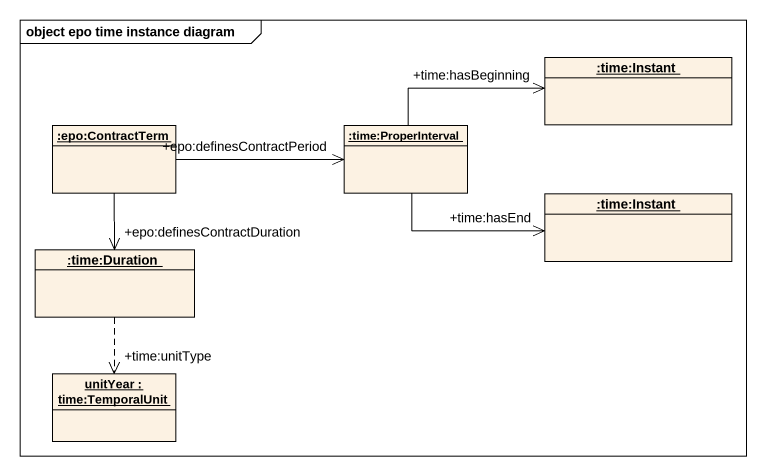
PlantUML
@startuml
mainframe object epo time instance diagram
hide circle
hide empty members
object ":time:Instant" as time_Instant
object ":epo:ContractTerm" as epo_ContractTerm
object ":time:ProperInterval" as time_ProperInterval
object ":time:Instant" as time_Instant_2
object ":time:Duration" as time_Duration
object "unitYear : time:TemporalUnit" as unitYear
epo_ContractTerm -right-> "+epo:definesContractPeriod" time_ProperInterval
epo_ContractTerm --> "+epo:definesContractDuration" time_Duration
time_ProperInterval -right-> "+time:hasBeginning" time_Instant
time_ProperInterval -right-> "+time:hasEnd" time_Instant_2
time_Duration ..> "+time:unitType" unitYear
@enduml
